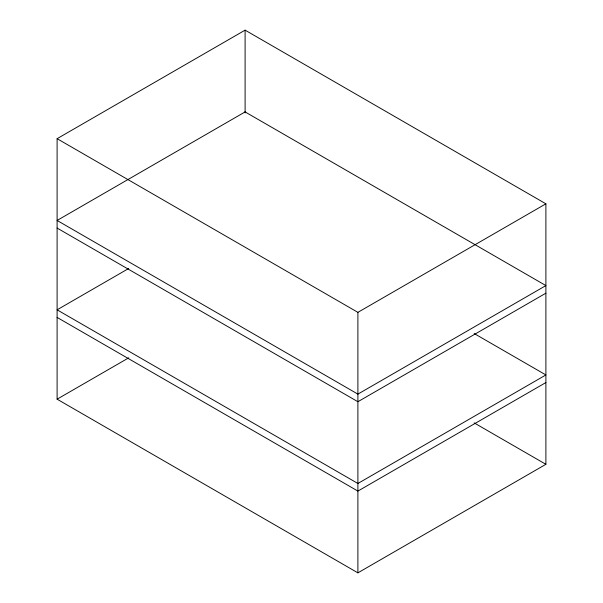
<?xml version="1.0" encoding="UTF-8"?>
<svg xmlns="http://www.w3.org/2000/svg" width="603" height="603" viewBox="0 0 603 603"><rect width="100%" height="100%" fill="white"/><g stroke="black" fill="none" stroke-linecap="round" stroke-linejoin="round"><path stroke-width="0.9" d="M57.104 138.69L245.104 30.15L545.896 203.814L545.896 464.31L357.896 572.85L57.104 399.186L57.104 138.69L357.896 312.354L545.896 203.814M128.718 268.471L57.104 309.821L357.896 483.485L545.896 374.945L474.162 333.527M57.104 399.186L128.718 357.835M545.896 293.179L357.896 401.719L57.104 228.055M545.896 382.543L357.896 491.083L57.104 317.419M474.162 422.899L545.896 464.31M357.896 312.354L357.896 572.85M245.104 30.15L245.104 112.904M245.104 111.917L57.104 220.457L357.896 394.121L545.896 285.581L245.104 111.917"/></g></svg>
